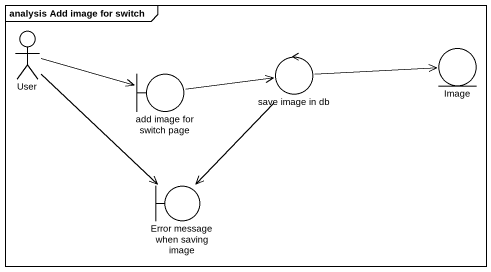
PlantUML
@startuml
mainframe analysis Add image for switch
actor User
boundary "add image for switch page" as add_image_for_switch_page
control "save image in db" as save_image_in_db
entity Image
boundary "Error message when saving image" as Error_message_when_saving
User -right-> add_image_for_switch_page
User --> Error_message_when_saving
add_image_for_switch_page -right-> save_image_in_db
save_image_in_db -right-> Image
save_image_in_db --> Error_message_when_saving
@enduml
